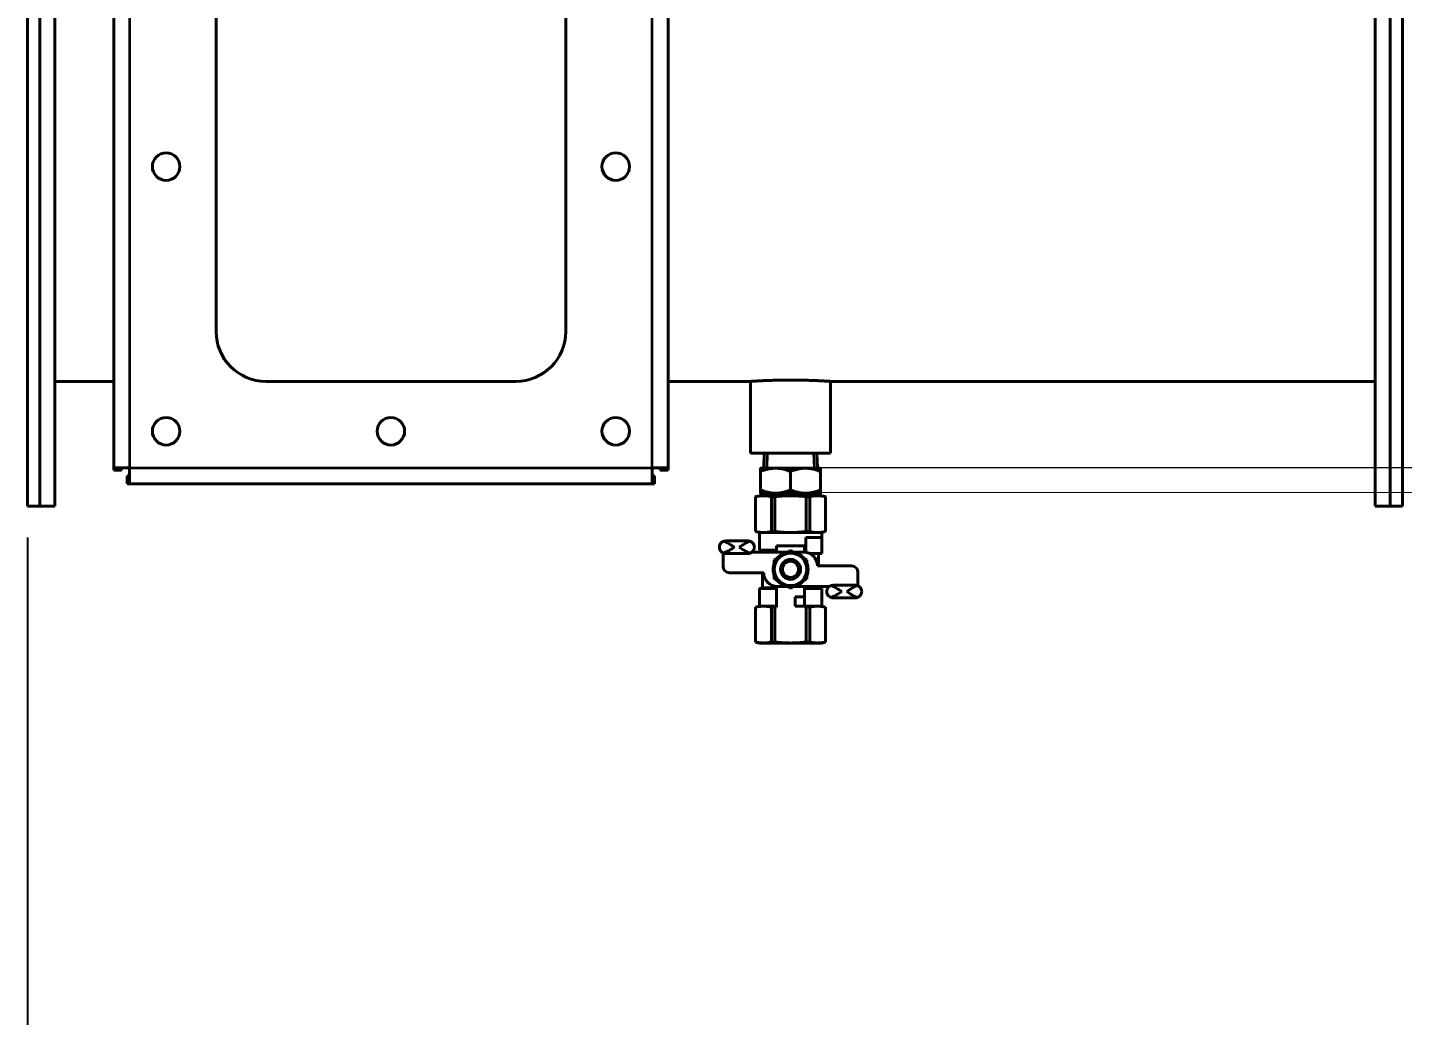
# Model space of a CAD drawing. Header units: millimetres. Extents: x 0 to 5945, y 0 to 4205.
# Drawn here: x 1759 to 2310, y 902 to 1298 of the extents above; entities that cross this region are included whole.
import ezdxf

# ---------------------------------------------------------------- set-up
doc = ezdxf.new("R2010")
doc.units = ezdxf.units.MM
doc.header["$LTSCALE"] = 5
for name, color, linetype, lineweight in [('가시적인 것(ISO)', 3, 'Continuous', 40), ('가시적인 좁은 것(ISO)', 3, 'Continuous', 35), ('치수(ISO)', 2, 'Continuous', 25)]:
    doc.layers.add(name, color=color, linetype=linetype, lineweight=lineweight)
doc.styles.add('치수 텍스트_PSTEK_POSCO', font='isocp.shx')
doc.dimstyles.new('치수_PSTEK_POSCO', dxfattribs={"dimscale": 5, "dimtxt": 3, "dimasz": 2, "dimexe": 2, "dimexo": 2.5, "dimgap": 1, "dimtad": 1, "dimrnd": 1e-08, "dimdsep": 46, "dimtxsty": '치수 텍스트_PSTEK_POSCO', "dimcen": 0.09, "dimdle": 10, "dimclrd": 7, "dimclre": 7, "dimclrt": 2, "dimadec": 1, "dimazin": 2, "dimtfac": 1, "dimtmove": 0, "dimatfit": 3, "dimfxl": 0, "dimtolj": 1, "dimlwd": -1, "dimlwe": -1, "dimarcsym": 0})

# ---------------------------------------------------------------- blocks, each defined once
blk = doc.blocks.new('*D33')
at = {"layer": 'Defpoints', "color": 0, "transparency": 16777216}
for p in [(3413.99, 1686.81), (1759.49, 1105.81), (3413.99, 561.94)]:
    blk.add_point(p, dxfattribs=at)
at = {"layer": '치수(ISO)', "color": 7, "transparency": 16777216}
for p, q in [((3413.99, 1674.31), (3413.99, 551.94)), ((1759.49, 1093.31), (1759.49, 551.94)), ((1769.49, 561.94), (3403.99, 561.94))]:
    blk.add_line(p, q, dxfattribs=at)
for points in [[(1769.49, 563.61), (1769.49, 560.27), (1759.49, 561.94)], [(3403.99, 563.61), (3403.99, 560.27), (3413.99, 561.94)]]:
    blk.add_solid(points, dxfattribs=at)
at = {"layer": '치수(ISO)', "color": 2, "transparency": 16777216, "insert": (2560.93, 574.44), "char_height": 15, "attachment_point": 4, "style": '치수 텍스트_PSTEK_POSCO'}
blk.add_mtext('\\A1;1654.5', dxfattribs=at)

msp = doc.modelspace()

# ---------------------------------------------------------------- linework, layer by layer
at = {"layer": '가시적인 것(ISO)'}
for p, q in [((2298.9931, 1695.8118), (2298.9931, 1105.8118)), ((2304.9931, 1695.8118), (2304.9931, 1105.8118)), ((2304.9931, 1695.8118), (2304.9931, 1105.8118)), ((2309.9931, 1105.8118), (2309.9931, 1695.8118)), ((1793.9931, 1121.2118), (1793.9931, 1680.4118)), ((2015.9931, 1680.4118), (2015.9931, 1121.2118)), ((1834.9931, 1175.8118), (1834.9931, 1625.8118)), ((1974.9931, 1625.8118), (1974.9931, 1175.8118)), ((1759.4931, 1508.4669), (1759.4931, 1105.8118)), ((1764.4931, 1105.8118), (1764.4931, 1499.5618)), ((1764.4931, 1105.8118), (1764.4931, 1499.5618)), ((1770.4931, 1105.8118), (1770.4931, 1499.5618)), ((1793.9931, 1155.8118), (1770.4931, 1155.8118)), ((1954.9931, 1155.8118), (1854.9931, 1155.8118)), ((2048.9931, 1155.8118), (2015.9931, 1155.8118)), ((2048.9931, 1155.8118), (2048.9931, 1127.0118)), ((2080.9931, 1155.8118), (2080.9931, 1127.0118)), ((2298.9931, 1155.8118), (2080.9931, 1155.8118)), ((2048.9931, 1127.0118), (2080.9931, 1127.0118)), ((2054.4594, 1127.0118), (2054.2721, 1121.0118)), ((2075.5268, 1127.0118), (2075.7141, 1121.0118)), ((1793.9931, 1121.2118), (1800.3931, 1121.2118)), ((1793.9931, 1121.2118), (1793.9931, 1120.2745)), ((1797.1931, 1120.2745), (1793.9931, 1120.2745)), ((1797.1931, 1121.2118), (1797.1931, 1120.2745)), ((1800.3931, 1118.0118), (1799.4559, 1118.0118)), ((1799.4559, 1118.0118), (1799.4559, 1114.8118)), ((1800.3931, 1121.2118), (1800.3931, 1114.8118)), ((2009.5931, 1114.8118), (2009.5931, 1121.2118)), ((2009.5931, 1121.2118), (2015.9931, 1121.2118)), ((2009.5931, 1118.0118), (2010.5304, 1118.0118)), ((2010.5304, 1118.0118), (2010.5304, 1114.8118)), ((2012.7931, 1121.2118), (2012.7931, 1120.2745)), ((2012.7931, 1120.2745), (2015.9931, 1120.2745)), ((2015.9931, 1120.2745), (2015.9931, 1121.2118)), ((2058.9931, 1121.0118), (2052.9931, 1121.0118)), ((2052.9931, 1112.3116), (2052.9931, 1119.7119)), ((2070.9931, 1121.0118), (2058.9931, 1121.0118)), ((2064.9931, 1112.3116), (2064.9931, 1119.7119)), ((2076.9931, 1121.0118), (2070.9931, 1121.0118)), ((2076.9931, 1119.7119), (2076.9931, 1112.3116)), ((1799.4559, 1114.8118), (1800.3931, 1114.8118)), ((2009.5931, 1114.8118), (1800.3931, 1114.8118)), ((2009.5931, 1114.8118), (2010.5304, 1114.8118)), ((2052.4931, 1110.0118), (2050.9931, 1109.6098)), ((2051.0154, 1109.6098), (2050.9931, 1109.6098)), ((2050.9931, 1109.6098), (2050.9931, 1095.6637)), ((2051.0154, 1109.6098), (2051.0154, 1095.6637)), ((2054.1678, 1110.0118), (2052.4931, 1110.0118)), ((2058.9931, 1111.0118), (2052.9931, 1111.0118)), ((2064.9931, 1110.0118), (2054.1678, 1110.0118)), ((2054.3033, 1110.0118), (2054.2721, 1111.0118)), ((2057.3202, 1095.6637), (2057.3202, 1109.6098)), ((2058.6883, 1109.6098), (2057.3202, 1109.6098)), ((2058.6883, 1109.6098), (2058.6883, 1095.6637)), ((2070.9931, 1111.0118), (2058.9931, 1111.0118)), ((2075.8184, 1110.0118), (2064.9931, 1110.0118)), ((2076.9931, 1111.0118), (2070.9931, 1111.0118)), ((2071.2979, 1095.6637), (2071.2979, 1109.6098)), ((2072.666, 1109.6098), (2071.2979, 1109.6098)), ((2072.666, 1109.6098), (2072.666, 1095.6637)), ((2075.6829, 1110.0118), (2075.7141, 1111.0118)), ((2077.4931, 1110.0118), (2075.8184, 1110.0118)), ((2077.4931, 1110.0118), (2078.9931, 1109.6098)), ((2078.9708, 1095.6637), (2078.9708, 1109.6098)), ((2078.9931, 1109.6098), (2078.9708, 1109.6098)), ((2078.9931, 1109.6098), (2078.9931, 1095.6637)), ((1759.4931, 1105.8118), (1764.4931, 1105.8118)), ((1764.4931, 1105.8118), (1770.4931, 1105.8118)), ((2304.9931, 1105.8118), (2298.9931, 1105.8118)), ((2309.9931, 1105.8118), (2304.9931, 1105.8118)), ((2051.0154, 1095.6637), (2050.9931, 1095.6637)), ((2052.4931, 1095.2618), (2050.9931, 1095.6637)), ((2058.6883, 1095.6637), (2057.3202, 1095.6637)), ((2072.666, 1095.6637), (2071.2979, 1095.6637)), ((2077.4931, 1095.2618), (2078.9931, 1095.6637)), ((2078.9931, 1095.6637), (2078.9708, 1095.6637)), ((2047.9931, 1091.8868), (2038.9931, 1091.8868)), ((2054.1678, 1095.2618), (2052.4931, 1095.2618)), ((2052.4931, 1095.2618), (2052.4931, 1088.2217)), ((2064.9931, 1095.2618), (2054.1678, 1095.2618)), ((2075.8184, 1095.2618), (2064.9931, 1095.2618)), ((2071.1181, 1093.2618), (2071.1181, 1087.3167)), ((2077.4931, 1093.2618), (2071.1181, 1093.2618)), ((2077.4931, 1095.2618), (2075.8184, 1095.2618)), ((2077.4931, 1095.2618), (2077.4931, 1093.2618)), ((2077.4931, 1086.8868), (2077.4931, 1093.2618)), ((2037.9931, 1081.6368), (2037.9931, 1087.0955)), ((2047.9931, 1086.8868), (2038.9931, 1086.8868)), ((2063.6762, 1087.3868), (2049.4931, 1087.3868)), ((2059.3681, 1088.2217), (2052.4931, 1088.2217)), ((2053.7431, 1087.8868), (2052.4931, 1088.2217)), ((2059.3681, 1087.8868), (2053.7431, 1087.8868)), ((2053.7431, 1087.8868), (2053.7431, 1087.3868)), ((2059.3681, 1089.8868), (2059.3681, 1087.3868)), ((2064.9931, 1089.8868), (2059.3681, 1089.8868)), ((2070.6181, 1089.8868), (2064.9931, 1089.8868)), ((2070.2431, 1087.3868), (2066.3101, 1087.3868)), ((2070.6181, 1087.374), (2070.6181, 1089.8868)), ((2071.1181, 1088.2217), (2070.6181, 1088.2217)), ((2071.1181, 1087.8868), (2070.6181, 1087.8868)), ((2072.5344, 1086.8868), (2077.4931, 1086.8868)), ((2076.2431, 1086.8868), (2076.2431, 1081.8868)), ((2040.4931, 1079.1368), (2054.2431, 1079.1368)), ((2053.7431, 1079.1368), (2053.7431, 1073.1368)), ((2089.4931, 1081.8868), (2075.7431, 1081.8868)), ((2091.9931, 1073.9281), (2091.9931, 1079.3868)), ((2059.3681, 1073.6496), (2059.3681, 1065.4383)), ((2063.6762, 1073.6368), (2059.7431, 1073.6368)), ((2080.4931, 1073.6368), (2066.3101, 1073.6368)), ((2070.6181, 1069.5118), (2070.6181, 1073.6368)), ((2076.2431, 1073.6368), (2076.2431, 1073.1368)), ((2090.9931, 1074.1368), (2081.9931, 1074.1368)), ((2053.7431, 1073.1368), (2052.4931, 1072.8018)), ((2059.3681, 1072.8018), (2052.4931, 1072.8018)), ((2052.4931, 1072.8018), (2052.4931, 1065.7618)), ((2059.3681, 1073.1368), (2053.7431, 1073.1368)), ((2066.8681, 1069.5118), (2066.8681, 1065.7618)), ((2070.6181, 1069.5118), (2066.8681, 1069.5118)), ((2076.2431, 1073.1368), (2070.6181, 1073.1368)), ((2077.4931, 1072.8018), (2070.6181, 1072.8018)), ((2070.6181, 1065.7618), (2070.6181, 1069.5118)), ((2076.2431, 1073.1368), (2077.4931, 1072.8018)), ((2077.4931, 1072.8018), (2077.4931, 1065.7618)), ((2090.9931, 1069.1368), (2081.9931, 1069.1368)), ((2052.4931, 1065.7618), (2050.9931, 1065.3598)), ((2051.0154, 1065.3598), (2050.9931, 1065.3598)), ((2050.9931, 1065.3598), (2050.9931, 1051.4137)), ((2051.0154, 1051.4137), (2051.0154, 1065.3598)), ((2054.1678, 1065.7618), (2052.4931, 1065.7618)), ((2059.3681, 1065.7618), (2054.1678, 1065.7618)), ((2057.3202, 1065.3598), (2057.3202, 1051.4137)), ((2058.6883, 1065.3598), (2057.3202, 1065.3598)), ((2058.6883, 1051.4137), (2058.6883, 1065.3598)), ((2066.8681, 1065.7618), (2070.6181, 1065.7618)), ((2070.6181, 1065.4383), (2070.6181, 1065.7618)), ((2075.8184, 1065.7618), (2070.6181, 1065.7618)), ((2072.666, 1065.3598), (2071.2979, 1065.3598)), ((2071.2979, 1065.3598), (2071.2979, 1051.4137)), ((2072.666, 1051.4137), (2072.666, 1065.3598)), ((2077.4931, 1065.7618), (2075.8184, 1065.7618)), ((2077.4931, 1065.7618), (2078.9931, 1065.3598)), ((2078.9931, 1065.3598), (2078.9708, 1065.3598)), ((2078.9708, 1065.3598), (2078.9708, 1051.4137)), ((2078.9931, 1065.3598), (2078.9931, 1051.4137)), ((2051.0154, 1051.4137), (2050.9931, 1051.4137)), ((2052.4931, 1051.0118), (2050.9931, 1051.4137)), ((2054.1678, 1051.0118), (2052.4931, 1051.0118)), ((2064.9931, 1051.0118), (2054.1678, 1051.0118)), ((2058.6883, 1051.4137), (2057.3202, 1051.4137)), ((2075.8184, 1051.0118), (2064.9931, 1051.0118)), ((2072.666, 1051.4137), (2071.2979, 1051.4137)), ((2077.4931, 1051.0118), (2075.8184, 1051.0118)), ((2077.4931, 1051.0118), (2078.9931, 1051.4137)), ((2078.9931, 1051.4137), (2078.9708, 1051.4137))]:
    msp.add_line(p, q, dxfattribs=at)
for centre, radius in [((1814.9931, 1241.8118), 5.5), ((1994.9931, 1241.8118), 5.5), ((1814.9931, 1135.8118), 5.5), ((1904.9931, 1135.8118), 5.5), ((1994.9931, 1135.8118), 5.5), ((2064.9931, 1080.5118), 4), ((2064.9931, 1080.5118), 3.233)]:
    msp.add_circle(centre, radius, dxfattribs=at)
for centre, radius, start, end in [((1854.9931, 1175.8118), 20, 180, 270), ((1954.9931, 1175.8118), 20, 270, 0), ((2038.9931, 1089.3868), 2.5, 90, 107.280882), ((2047.9931, 1089.3868), 2.5, 72.719118, 90), ((2038.9931, 1089.3868), 2.5, 252.719118, 270), ((2047.9931, 1089.3868), 2.5, 270, 287.280882), ((2064.9931, 1080.5118), 6.5, 120, 180), ((2064.9931, 1080.5118), 7, 98.213211, 141.786789), ((2064.9931, 1080.5118), 6.5, 60, 120), ((2064.9931, 1080.5118), 7, 38.213211, 81.786789), ((2064.9931, 1080.5118), 6.5, 0, 60), ((2070.2431, 1081.8868), 5.5, 0, 90), ((2040.4931, 1081.6368), 2.5, 180, 270), ((2059.7431, 1079.1368), 5.5, 180, 270), ((2064.9931, 1080.5118), 7, 158.213211, 201.786789), ((2064.9931, 1080.5118), 6.5, 180, 240), ((2064.9931, 1080.5118), 6.5, 300, 0), ((2064.9931, 1080.5118), 7, 338.213211, 21.786789), ((2089.4931, 1079.3868), 2.5, 0, 90), ((2064.9931, 1080.5118), 7, 218.213211, 261.786789), ((2064.9931, 1080.5118), 6.5, 240, 300), ((2064.9931, 1080.5118), 7, 278.213211, 321.786789), ((2081.9931, 1071.6368), 2.5, 90, 107.280882), ((2090.9931, 1071.6368), 2.5, 72.719118, 90), ((2081.9931, 1071.6368), 2.5, 252.719118, 270), ((2090.9931, 1071.6368), 2.5, 270, 287.280882)]:
    msp.add_arc(centre, radius, start, end, dxfattribs=at)
for points, knots in [([(2048.9931, 1155.8118), (2049.0316, 1155.8143), (2049.0893, 1155.8181), (2049.4943, 1155.8441), (2049.8031, 1155.8637), (2050.6196, 1155.913), (2051.128, 1155.9426), (2052.3028, 1156.0063), (2052.9693, 1156.0403), (2054.3895, 1156.106), (2055.1919, 1156.1399), (2056.9391, 1156.2037), (2057.8839, 1156.2334), (2059.8549, 1156.2828), (2060.8826, 1156.3024), (2062.9493, 1156.3284), (2063.9883, 1156.3348), (2064.9931, 1156.3348)], [7.23459334, 7.23459334, 7.23459334, 7.23459334, 7.53603464, 7.53603464, 7.83747593, 7.83747593, 8.13891723, 8.13891723, 8.44035852, 8.44035852, 8.74180001, 8.74180001, 9.04324149, 9.04324149, 9.34468297, 9.34468297, 9.64612445, 9.64612445, 9.64612445, 9.64612445]), ([(2064.9931, 1156.3348), (2065.9979, 1156.3348), (2067.0369, 1156.3284), (2069.1037, 1156.3024), (2070.1314, 1156.2828), (2072.1023, 1156.2334), (2073.0471, 1156.2037), (2074.7944, 1156.1399), (2075.5967, 1156.106), (2077.0169, 1156.0403), (2077.6834, 1156.0063), (2078.8582, 1155.9426), (2079.3666, 1155.913), (2080.1831, 1155.8637), (2080.4919, 1155.8441), (2080.8969, 1155.8181), (2080.9546, 1155.8143), (2080.9931, 1155.8118)], [0, 0, 0, 0, 0.30144148, 0.30144148, 0.60288296, 0.60288296, 0.90432445, 0.90432445, 1.20576593, 1.20576593, 1.50720722, 1.50720722, 1.80864852, 1.80864852, 2.11008982, 2.11008982, 2.41153111, 2.41153111, 2.41153111, 2.41153111]), ([(2038.2505, 1091.7739), (2038.1842, 1091.7532), (2038.1194, 1091.7301), (2037.7733, 1091.5903), (2037.5309, 1091.4301), (2037.0661, 1091.0213), (2036.8441, 1090.7136), (2036.5578, 1090.0559), (2036.4931, 1089.7067), (2036.4931, 1089.3868)], [1.486664785, 1.486664785, 1.486664785, 1.486664785, 1.513571111, 1.513571111, 1.634922852, 1.634922852, 1.811887382, 1.811887382, 1.988851912, 1.988851912, 1.988851912, 1.988851912]), ([(2038.2505, 1091.7739), (2038.3169, 1091.7532), (2038.3847, 1091.7301), (2038.7648, 1091.5903), (2039.1001, 1091.4301), (2039.8783, 1091.0213), (2040.3979, 1090.7136), (2041.4574, 1090.0559), (2041.9975, 1089.7067), (2042.4931, 1089.3868)], [1.486828493, 1.486828493, 1.486828493, 1.486828493, 1.513734818, 1.513734818, 1.63508656, 1.63508656, 1.81205109, 1.81205109, 1.989015619, 1.989015619, 1.989015619, 1.989015619]), ([(2048.7358, 1091.7739), (2048.6693, 1091.7532), (2048.6015, 1091.7301), (2048.2214, 1091.5903), (2047.8861, 1091.4301), (2047.1079, 1091.0213), (2046.5883, 1090.7136), (2045.5289, 1090.0559), (2044.9887, 1089.7067), (2044.4931, 1089.3868)], [1.486682867, 1.486682867, 1.486682867, 1.486682867, 1.513589193, 1.513589193, 1.634940934, 1.634940934, 1.811905464, 1.811905464, 1.988869994, 1.988869994, 1.988869994, 1.988869994]), ([(2048.7358, 1091.7739), (2048.802, 1091.7532), (2048.8669, 1091.7301), (2049.2129, 1091.5903), (2049.4553, 1091.4301), (2049.9201, 1091.0213), (2050.1421, 1090.7136), (2050.4285, 1090.0559), (2050.4931, 1089.7067), (2050.4931, 1089.3868)], [1.486664785, 1.486664785, 1.486664785, 1.486664785, 1.513571111, 1.513571111, 1.634922852, 1.634922852, 1.811887382, 1.811887382, 1.988851912, 1.988851912, 1.988851912, 1.988851912]), ([(2038.2505, 1086.9996), (2038.1842, 1087.0204), (2038.1194, 1087.0435), (2037.7733, 1087.1833), (2037.5309, 1087.3434), (2037.0661, 1087.7523), (2036.8441, 1088.06), (2036.5578, 1088.7177), (2036.4931, 1089.0669), (2036.4931, 1089.3868)], [-0.502187127, -0.502187127, -0.502187127, -0.502187127, -0.475280801, -0.475280801, -0.35392906, -0.35392906, -0.17696453, -0.17696453, 0, 0, 0, 0]), ([(2038.2505, 1086.9996), (2038.3462, 1087.0295), (2038.4448, 1087.0644), (2038.8925, 1087.2389), (2039.2671, 1087.4262), (2040.0548, 1087.8557), (2040.5413, 1088.1475), (2041.5301, 1088.7647), (2042.0326, 1089.0895), (2042.4931, 1089.3868)], [-0.501835983, -0.501835983, -0.501835983, -0.501835983, -0.462830599, -0.462830599, -0.328864948, -0.328864948, -0.164432474, -0.164432474, 0, 0, 0, 0]), ([(2048.7358, 1086.9996), (2048.6693, 1087.0204), (2048.6015, 1087.0435), (2048.2214, 1087.1833), (2047.8861, 1087.3434), (2047.1079, 1087.7523), (2046.5883, 1088.06), (2045.5289, 1088.7177), (2044.9887, 1089.0669), (2044.4931, 1089.3868)], [-0.502187127, -0.502187127, -0.502187127, -0.502187127, -0.475280801, -0.475280801, -0.35392906, -0.35392906, -0.17696453, -0.17696453, 0, 0, 0, 0]), ([(2048.7358, 1086.9996), (2048.802, 1087.0204), (2048.8669, 1087.0435), (2049.2129, 1087.1833), (2049.4553, 1087.3434), (2049.9201, 1087.7523), (2050.1421, 1088.06), (2050.4285, 1088.7177), (2050.4931, 1089.0669), (2050.4931, 1089.3868)], [-0.502187127, -0.502187127, -0.502187127, -0.502187127, -0.475280801, -0.475280801, -0.35392906, -0.35392906, -0.17696453, -0.17696453, 0, 0, 0, 0]), ([(2081.2505, 1074.0239), (2081.1551, 1073.994), (2081.0627, 1073.9592), (2080.6716, 1073.7847), (2080.4182, 1073.5974), (2079.9887, 1073.1679), (2079.7966, 1072.8761), (2079.549, 1072.2588), (2079.4931, 1071.934), (2079.4931, 1071.6368)], [1.487179637, 1.487179637, 1.487179637, 1.487179637, 1.52618502, 1.52618502, 1.660150671, 1.660150671, 1.824583145, 1.824583145, 1.989015619, 1.989015619, 1.989015619, 1.989015619]), ([(2081.2505, 1074.0239), (2081.3169, 1074.0032), (2081.3847, 1073.9801), (2081.7648, 1073.8403), (2082.1001, 1073.6801), (2082.8783, 1073.2713), (2083.3979, 1072.9636), (2084.4574, 1072.3059), (2084.9975, 1071.9567), (2085.4931, 1071.6368)], [-0.502187127, -0.502187127, -0.502187127, -0.502187127, -0.475280801, -0.475280801, -0.35392906, -0.35392906, -0.17696453, -0.17696453, 0, 0, 0, 0]), ([(2091.7358, 1074.0239), (2091.6693, 1074.0032), (2091.6015, 1073.9801), (2091.2214, 1073.8403), (2090.8861, 1073.6801), (2090.1079, 1073.2713), (2089.5883, 1072.9636), (2088.5289, 1072.3059), (2087.9887, 1071.9567), (2087.4931, 1071.6368)], [1.486682867, 1.486682867, 1.486682867, 1.486682867, 1.513589193, 1.513589193, 1.634940934, 1.634940934, 1.811905464, 1.811905464, 1.988869994, 1.988869994, 1.988869994, 1.988869994]), ([(2091.7358, 1074.0239), (2091.802, 1074.0032), (2091.8669, 1073.9801), (2092.2129, 1073.8403), (2092.4553, 1073.6801), (2092.9201, 1073.2713), (2093.1421, 1072.9636), (2093.4285, 1072.3059), (2093.4931, 1071.9567), (2093.4931, 1071.6368)], [-0.502187127, -0.502187127, -0.502187127, -0.502187127, -0.475280801, -0.475280801, -0.35392906, -0.35392906, -0.17696453, -0.17696453, 0, 0, 0, 0]), ([(2081.2505, 1069.2496), (2081.1842, 1069.2704), (2081.1194, 1069.2935), (2080.7733, 1069.4333), (2080.5309, 1069.5934), (2080.0661, 1070.0023), (2079.8441, 1070.31), (2079.5578, 1070.9677), (2079.4931, 1071.3169), (2079.4931, 1071.6368)], [-0.502187127, -0.502187127, -0.502187127, -0.502187127, -0.475280801, -0.475280801, -0.35392906, -0.35392906, -0.17696453, -0.17696453, 0, 0, 0, 0]), ([(2081.2505, 1069.2496), (2081.3169, 1069.2704), (2081.3847, 1069.2935), (2081.7648, 1069.4333), (2082.1001, 1069.5934), (2082.8783, 1070.0023), (2083.3979, 1070.31), (2084.4574, 1070.9677), (2084.9975, 1071.3169), (2085.4931, 1071.6368)], [1.486682867, 1.486682867, 1.486682867, 1.486682867, 1.513589193, 1.513589193, 1.634940934, 1.634940934, 1.811905464, 1.811905464, 1.988869994, 1.988869994, 1.988869994, 1.988869994]), ([(2091.7358, 1069.2496), (2091.6693, 1069.2704), (2091.6015, 1069.2935), (2091.2214, 1069.4333), (2090.8861, 1069.5934), (2090.1079, 1070.0023), (2089.5883, 1070.31), (2088.5289, 1070.9677), (2087.9887, 1071.3169), (2087.4931, 1071.6368)], [-0.502187127, -0.502187127, -0.502187127, -0.502187127, -0.475280801, -0.475280801, -0.35392906, -0.35392906, -0.17696453, -0.17696453, 0, 0, 0, 0]), ([(2091.7358, 1069.2496), (2091.802, 1069.2704), (2091.8669, 1069.2935), (2092.2129, 1069.4333), (2092.4553, 1069.5934), (2092.9201, 1070.0023), (2093.1421, 1070.31), (2093.4285, 1070.9677), (2093.4931, 1071.3169), (2093.4931, 1071.6368)], [1.486682867, 1.486682867, 1.486682867, 1.486682867, 1.513589193, 1.513589193, 1.634940934, 1.634940934, 1.811905464, 1.811905464, 1.988869994, 1.988869994, 1.988869994, 1.988869994])]:
    msp.add_open_spline(points, degree=3, knots=knots, dxfattribs=at)
for points, weights in [([(2052.9931, 1121.0118), (2052.9931, 1121.0118), (2052.9931, 1119.7119)], [1, 1.04314139574, 1.01001874936]), ([(2052.9931, 1119.7119), (2056.2085, 1121.0118), (2058.9931, 1121.0118)], [1.01001874936, 1.04314139574, 1]), ([(2058.9931, 1121.0118), (2061.7777, 1121.0118), (2064.9931, 1119.7119)], [1, 1.04314139574, 1.01001874936]), ([(2064.9931, 1119.7119), (2068.2085, 1121.0118), (2070.9931, 1121.0118)], [1.01001874936, 1.04314139574, 1]), ([(2070.9931, 1121.0118), (2073.7777, 1121.0118), (2076.9931, 1119.7119)], [1, 1.04314139574, 1.01001874936]), ([(2076.9931, 1119.7119), (2076.9931, 1121.0118), (2076.9931, 1121.0118)], [1.01001874936, 1.04314139574, 1]), ([(2058.9931, 1111.0118), (2056.2085, 1111.0118), (2052.9931, 1112.3116)], [1, 1.04314139574, 1.01001874936]), ([(2052.9931, 1112.3116), (2052.9931, 1111.0118), (2052.9931, 1111.0118)], [1.01001874936, 1.04314139574, 1]), ([(2064.9931, 1112.3116), (2061.7777, 1111.0118), (2058.9931, 1111.0118)], [1.01001874936, 1.04314139574, 1]), ([(2070.9931, 1111.0118), (2068.2085, 1111.0118), (2064.9931, 1112.3116)], [1, 1.04314139574, 1.01001874936]), ([(2076.9931, 1112.3116), (2073.7777, 1111.0118), (2070.9931, 1111.0118)], [1.01001874936, 1.04314139574, 1]), ([(2076.9931, 1111.0118), (2076.9931, 1111.0118), (2076.9931, 1112.3116)], [1, 1.04314139574, 1.01001874936]), ([(2054.1678, 1110.0118), (2052.6808, 1110.0118), (2051.0154, 1109.6098)], [3.35119200881, 3.35119200881, 3.1615018951]), ([(2057.3202, 1109.6098), (2055.6548, 1110.0118), (2054.1678, 1110.0118)], [3.1615018951, 3.35119200881, 3.35119200881]), ([(2058.6883, 1109.6098), (2062.0192, 1110.0118), (2064.9931, 1110.0118)], [3.1615018951, 3.35119200881, 3.35119200881]), ([(2064.9931, 1110.0118), (2067.9671, 1110.0118), (2071.2979, 1109.6098)], [3.35119200881, 3.35119200881, 3.1615018951]), ([(2075.8184, 1110.0118), (2074.3315, 1110.0118), (2072.666, 1109.6098)], [3.35119200881, 3.35119200881, 3.1615018951]), ([(2078.9708, 1109.6098), (2077.3054, 1110.0118), (2075.8184, 1110.0118)], [3.1615018951, 3.35119200881, 3.35119200881]), ([(2051.0154, 1095.6637), (2052.6808, 1095.2618), (2054.1678, 1095.2618)], [3.1615018951, 3.35119200881, 3.35119200881]), ([(2054.1678, 1095.2618), (2055.6548, 1095.2618), (2057.3202, 1095.6637)], [3.35119200881, 3.35119200881, 3.1615018951]), ([(2058.6883, 1095.6637), (2062.0192, 1095.2618), (2064.9931, 1095.2618)], [3.1615018951, 3.35119200881, 3.35119200881]), ([(2064.9931, 1095.2618), (2067.9671, 1095.2618), (2071.2979, 1095.6637)], [3.35119200881, 3.35119200881, 3.1615018951]), ([(2072.666, 1095.6637), (2074.3315, 1095.2618), (2075.8184, 1095.2618)], [3.1615018951, 3.35119200881, 3.35119200881]), ([(2075.8184, 1095.2618), (2077.3054, 1095.2618), (2078.9708, 1095.6637)], [3.35119200881, 3.35119200881, 3.1615018951]), ([(2058.4931, 1084.2645), (2060.2348, 1085.2701), (2061.7431, 1086.1409)], [3.00666419939, 3.23923048458, 3.23923048458]), ([(2061.7431, 1086.1409), (2063.2514, 1087.0118), (2064.9931, 1088.0173)], [3.23923048458, 3.23923048458, 3.00666419939]), ([(2068.2431, 1086.1409), (2066.7348, 1087.0118), (2064.9931, 1088.0173)], [3.23923048458, 3.23923048458, 3.00666419939]), ([(2071.4931, 1084.2645), (2069.7514, 1085.2701), (2068.2431, 1086.1409)], [3.00666419939, 3.23923048458, 3.23923048458]), ([(2058.4931, 1084.2645), (2058.4931, 1082.2534), (2058.4931, 1080.5118)], [3.00666419939, 3.23923048458, 3.23923048458]), ([(2058.4931, 1080.5118), (2058.4931, 1078.7701), (2058.4931, 1076.759)], [3.23923048458, 3.23923048458, 3.00666419939]), ([(2071.4931, 1080.5118), (2071.4931, 1082.2534), (2071.4931, 1084.2645)], [3.23923048458, 3.23923048458, 3.00666419939]), ([(2071.4931, 1076.759), (2071.4931, 1078.7701), (2071.4931, 1080.5118)], [3.00666419939, 3.23923048458, 3.23923048458]), ([(2058.4931, 1076.759), (2060.2348, 1075.7534), (2061.7431, 1074.8826)], [3.00666419939, 3.23923048458, 3.23923048458]), ([(2061.7431, 1074.8826), (2063.2514, 1074.0118), (2064.9931, 1073.0062)], [3.23923048458, 3.23923048458, 3.00666419939]), ([(2064.9931, 1073.0062), (2066.7348, 1074.0118), (2068.2431, 1074.8826)], [3.00666419939, 3.23923048458, 3.23923048458]), ([(2068.2431, 1074.8826), (2069.7514, 1075.7534), (2071.4931, 1076.759)], [3.23923048458, 3.23923048458, 3.00666419939]), ([(2051.0154, 1065.3598), (2052.6808, 1065.7618), (2054.1678, 1065.7618)], [3.1615018951, 3.35119200881, 3.35119200881]), ([(2054.1678, 1065.7618), (2055.6548, 1065.7618), (2057.3202, 1065.3598)], [3.35119200881, 3.35119200881, 3.1615018951]), ([(2058.6883, 1065.3598), (2059.0318, 1065.4013), (2059.3681, 1065.4383)], [3.1615018951, 3.18006367675, 3.19680912896]), ([(2070.6181, 1065.4383), (2070.9544, 1065.4013), (2071.2979, 1065.3598)], [3.19680912896, 3.18006367675, 3.1615018951]), ([(2072.666, 1065.3598), (2074.3315, 1065.7618), (2075.8184, 1065.7618)], [3.1615018951, 3.35119200881, 3.35119200881]), ([(2075.8184, 1065.7618), (2077.3054, 1065.7618), (2078.9708, 1065.3598)], [3.35119200881, 3.35119200881, 3.1615018951]), ([(2054.1678, 1051.0118), (2052.6808, 1051.0118), (2051.0154, 1051.4137)], [3.35119200881, 3.35119200881, 3.1615018951]), ([(2057.3202, 1051.4137), (2055.6548, 1051.0118), (2054.1678, 1051.0118)], [3.1615018951, 3.35119200881, 3.35119200881]), ([(2058.6883, 1051.4137), (2062.0192, 1051.0118), (2064.9931, 1051.0118)], [6.55907645111, 6.95262103817, 6.95262103817]), ([(2075.8184, 1051.0118), (2074.3315, 1051.0118), (2072.666, 1051.4137)], [3.35119200881, 3.35119200881, 3.1615018951]), ([(2078.9708, 1051.4137), (2077.3054, 1051.0118), (2075.8184, 1051.0118)], [3.1615018951, 3.35119200881, 3.35119200881])]:
    msp.add_rational_spline(points, weights, degree=2, dxfattribs=at)
msp.add_rational_spline([(2064.9931, 1051.0118), (2066.1165, 1051.0118), (2069.1799, 1051.1581), (2071.2979, 1051.4137)], [6.95262103817, 6.95262103817, 6.80396814898, 6.55907645111], degree=2, knots=[-16.56999232, -16.56999232, -16.56999232, -14.9606643, -12.30944727, -12.30944727, -12.30944727], dxfattribs=at)
at = {"layer": '가시적인 좁은 것(ISO)'}
for p, q in [((1800.3931, 1680.4118), (1800.3931, 1121.2118)), ((2009.5931, 1121.2118), (2009.5931, 1680.4118)), ((2055.622, 1127.0118), (2055.4347, 1121.0118)), ((2074.5516, 1121.0118), (2074.3642, 1127.0118)), ((1800.3931, 1121.2118), (2009.5931, 1121.2118)), ((2055.4347, 1111.0118), (2055.4659, 1110.0118)), ((2074.5203, 1110.0118), (2074.5516, 1111.0118))]:
    msp.add_line(p, q, dxfattribs=at)

# ---------------------------------------------------------------- dimensions: what is measured, and where the dimension line sits
at = {"layer": '치수(ISO)', "color": 7}
dim = msp.add_linear_dim(base=(3413.9931, 561.9392), p1=(1759.4931, 1105.8118), p2=(3413.9931, 1686.8118), dimstyle='치수_PSTEK_POSCO', override={"dimdec": 2, "dimtp": 0, "dimtm": 0, "dimtdec": 2, "dimtofl": 0, "dimatfit": 1}, dxfattribs=at)
dim.commit()
dim.dimension.update_dxf_attribs({"geometry": '*D33', "text_midpoint": (2586.7431, 561.9392), "dimtype": 160})

doc.saveas('drawing.dxf')
